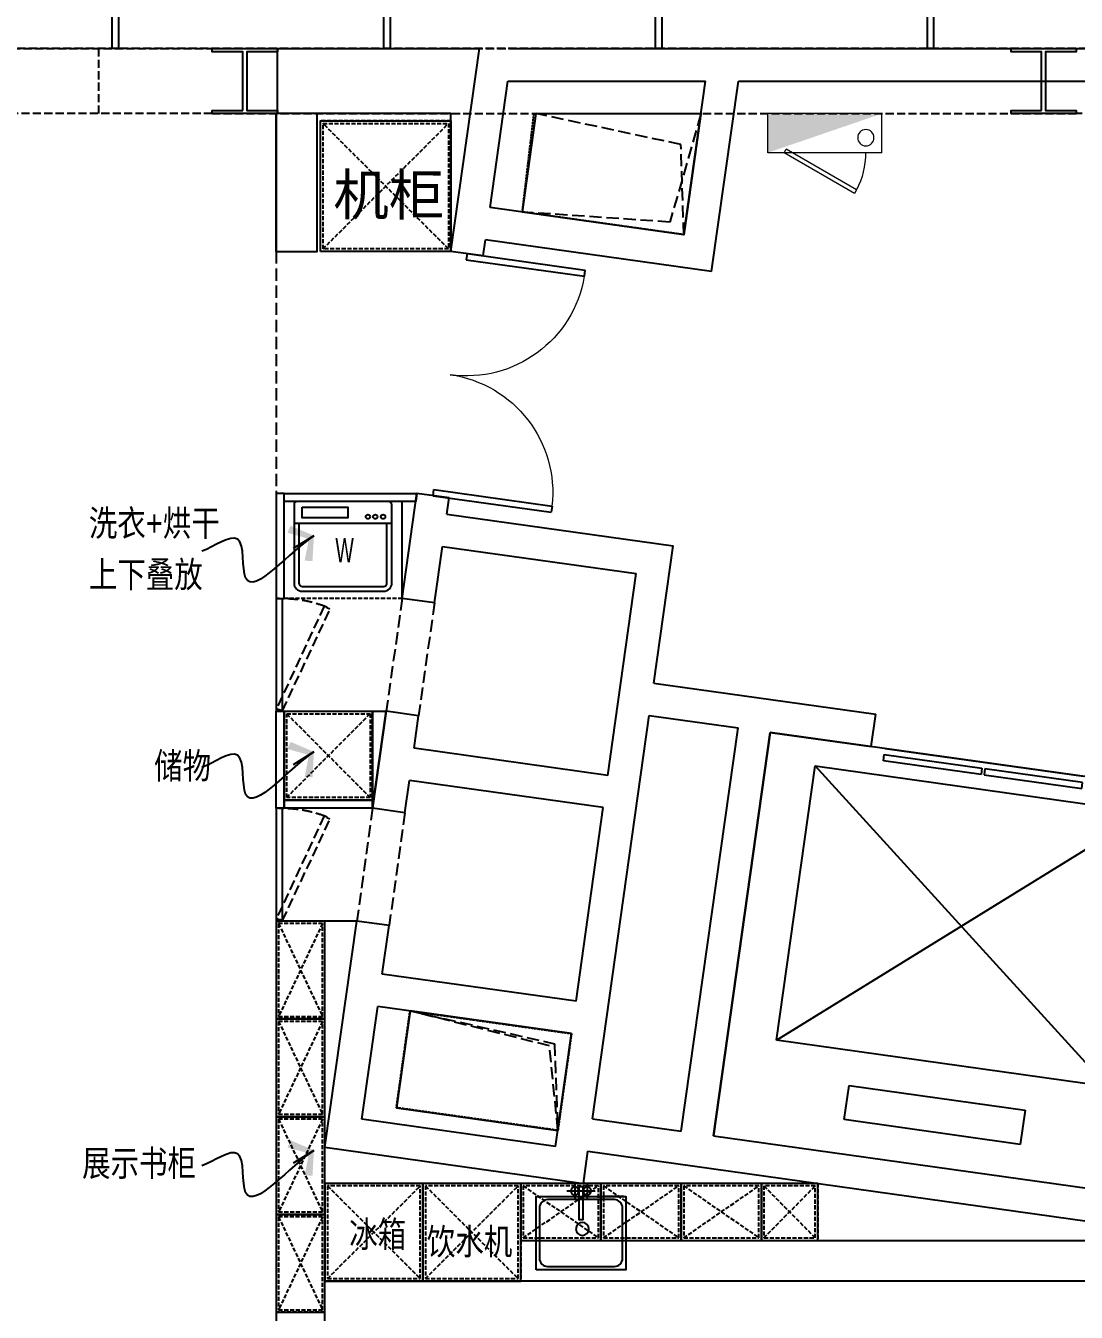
# Model space of a CAD drawing. Header units: millimetres. Extents: x 285006 to 3037698, y -2820855 to 192241.
# Drawn here: x 1138885 to 1145327, y -1089316 to -1081422 of the extents above; entities that cross this region are included whole.
import ezdxf
from ezdxf.enums import TextEntityAlignment as Align
from ezdxf.xclip import XClip

# ---------------------------------------------------------------- set-up
doc = ezdxf.new("R2010")
doc.units = ezdxf.units.MM
doc.header["$XCLIPFRAME"] = 2
doc.header["$PDMODE"] = 35
doc.header["$PDSIZE"] = -0.1
for name, pattern in [('1#C-6F$0$CONTINOUS', [0]), ('1#C-6F$0$DASH', [0.35, 0.25, -0.1]), ('1#C-6F$0$DASHED2', [0.375, 0.25, -0.125]), ('DASH', [0.35, 0.25, -0.1])]:
    doc.linetypes.add(name, pattern=pattern)
for name, color, linetype in [('1#C-6F$0$0-XREF', 7, 'Continuous'), ('1#C-6F$0$S-W-BEAMLINE', 4, '1#C-6F$0$DASHED2'), ('6铝型材', 8, 'Continuous'), ('___', 4, 'Continuous'), ('__附着_A10-J_KJ_2_B_28F_SEN22M3I_设计区$0$A_WALL_BRIK(砌块墙)', 190, 'Continuous'), ('A-DOOR', 60, 'Continuous'), ('BS-LIFT', 14, 'Continuous'), ('BS-SHORT CABINET', 30, 'Continuous'), ('COLUMN', 160, 'Continuous'), ('DOOR', 60, 'Continuous'), ('DS-NOTES', 8, 'Continuous'), ('F-活动家具', 51, 'Continuous'), ('FF-FURN', 51, 'Continuous'), ('FF-TEXT', 50, 'Continuous'), ('FF1-固定家具(落地、到顶)', 30, 'Continuous'), ('WALL', 255, 'Continuous'), ('WALL-地台', 8, 'Continuous'), ('铝型材断面', 8, 'Continuous')]:
    doc.layers.add(name, color=color, linetype=linetype)
for name, color, linetype, lineweight in [('1#C-6F$0$0XG-X', 1, 'Continuous', 18), ('1#C-6F$0$A-HOLE', 5, 'Continuous', 25), ('DIM-1B-6F$0$A-ANNO-DIMS', 73, 'Continuous', 18), ('WALL-1C-6F-1$0$A-WALL-GLAZ', 142, 'Continuous', 18), ('板边洞口-1C-6F$0$A-HOLE', 5, 'Continuous', 25)]:
    doc.layers.add(name, color=color, linetype=linetype, lineweight=lineweight)
doc.styles.add('ar', font='arial.ttf')
doc.styles.add('CCD_DIM', font='archs.shx', dxfattribs={"width": 0.7})
doc.styles.add('DIA', font='')
doc.styles.add('DIM-1B-6F$0$HYGB2014', font='hygbsz.shx', dxfattribs={"width": 0.7, "bigfont": 'hygbhz.shx'})
doc.styles.add('p&x标准', font='stylu.ttf', dxfattribs={"width": 0.6})
doc.styles.add('T9-L46$0$CCDI-TOG-01', font='arial.ttf')
doc.styles.get('DIA').set_extended_font_data('SimSun')
doc.dimstyles.new('DIM-1B-6F$0$DIMN', dxfattribs={"dimtxt": 300, "dimasz": 100, "dimexe": 250, "dimexo": 300, "dimgap": 0, "dimtad": 0, "dimdec": 0, "dimzin": 0, "dimdsep": 46, "dimtxsty": 'DIM-1B-6F$0$HYGB2014', "dimblk": 'DIM-1B-6F$0$_archtick', "dimcen": 0.09, "dimdle": 150, "dimclrt": 7, "dimazin": 0, "dimtfac": 1, "dimtdec": 0, "dimtix": 1, "dimtmove": 2, "dimatfit": 3, "dimfxl": 1, "dimtvp": 1, "dimtolj": 1, "dimtzin": 0, "dimarcsym": 0})
doc.dimstyles.new('DIM_100', dxfattribs={"dimscale": 100, "dimtxt": 1.5, "dimasz": 1, "dimexe": 1.5, "dimexo": 1.5, "dimgap": 0.6, "dimtad": 1, "dimdec": 0, "dimrnd": 5, "dimzin": 12, "dimdsep": 46, "dimtxsty": 'CCD_DIM', "dimblk": 'CCD_Dimension_Tick', "dimcen": 0.125, "dimclrd": 44, "dimclre": 44, "dimclrt": 50, "dimadec": 0, "dimazin": 0, "dimtfac": 1, "dimtdec": 0, "dimtix": 1, "dimtmove": 2, "dimatfit": 3, "dimldrblk": 'CCD_Leader_Dot', "dimfxl": 5, "dimtvp": 1, "dimtolj": 1, "dimtzin": 0, "dimarcsym": 0})
doc.dimstyles.new('HBA_100', dxfattribs={"dimscale": 100, "dimtxt": 2.5, "dimasz": 1, "dimexe": 2, "dimexo": 2.5, "dimgap": 0.6, "dimtad": 1, "dimdec": 0, "dimzin": 0, "dimdsep": 46, "dimtxsty": 'ar', "dimblk": 'CCD_Dimension_Tick', "dimcen": 0.125, "dimclrd": 44, "dimclre": 44, "dimclrt": 50, "dimadec": 0, "dimazin": 0, "dimtfac": 1, "dimtdec": 0, "dimtix": 1, "dimtmove": 2, "dimatfit": 2, "dimldrblk": 'CCD_Leader_Dot', "dimfxl": 1, "dimtvp": 1, "dimtolj": 1, "dimtzin": 0, "dimarcsym": 0})

# ---------------------------------------------------------------- blocks, each defined once
blk = doc.blocks.new('DIM-1B-6F$0$_archtick')
at = {"const_width": 0.4}
blk.add_lwpolyline([(-0.7, -0.7), (0.7, 0.7)], dxfattribs=at)
blk = doc.blocks.new('CCD_Dimension_Tick')
at = {"color": 0, "linetype": 'ByBlock'}
for p, q in [((-1.091, 0), (0, 0)), ((0, 0), (1.091, 0))]:
    blk.add_line(p, q, dxfattribs=at)
at = {"color": 0, "linetype": 'Continuous', "const_width": 0.608}
blk.add_lwpolyline([(-0.61, -0.61), (0.61, 0.61)], dxfattribs=at)
blk = doc.blocks.new('*D1553')
at = {"layer": '___', "color": 44, "lineweight": -2, "transparency": 16777216}
for p, q in [((1162391.7, -1083359.5), (1162241.7, -1083359.5)), ((1162391.7, -1083459.5), (1162391.7, -1085509.5)), ((1162435.4, -1085609.5), (1162241.7, -1085609.5))]:
    blk.add_line(p, q, dxfattribs=at)
at = {"layer": 'Defpoints', "color": 0, "transparency": 16777216}
for p in [(1162518.5, -1083359.5), (1162391.7, -1085609.5), (1162585.4, -1085609.5), (1062582.7, -2814913.1), (1063707.7, -2814913.1), (1063707.7, -2816154.7)]:
    blk.add_point(p, dxfattribs=at)
at = {"layer": 'DIM-1B-6F$0$A-ANNO-DIMS', "color": 0, "lineweight": -2, "transparency": 16777216}
for p, q in [((1062582.7, -2815213.1), (1062582.7, -2816404.7)), ((1063707.7, -2815213.1), (1063707.7, -2816404.7)), ((1062432.7, -2816154.7), (1063857.7, -2816154.7))]:
    blk.add_line(p, q, dxfattribs=at)
at = {"layer": '___', "color": 44, "lineweight": -2, "transparency": 16777216, "xscale": 100, "yscale": 100, "zscale": 100}
for p, rotation in [((1162391.7, -1083359.5), 90), ((1162391.7, -1085609.5), 270)]:
    blk.add_blockref('CCD_Dimension_Tick', p, dxfattribs=dict(at, rotation=rotation))
at = {"layer": 'DIM-1B-6F$0$A-ANNO-DIMS', "color": 0, "lineweight": -2, "transparency": 16777216, "xscale": 100, "yscale": 100, "zscale": 100, "rotation": 180}
blk.add_blockref('DIM-1B-6F$0$_archtick', (1062582.7, -2816154.7), dxfattribs=at)
at = {"layer": 'DIM-1B-6F$0$A-ANNO-DIMS', "color": 0, "lineweight": -2, "transparency": 16777216, "xscale": 100, "yscale": 100, "zscale": 100}
blk.add_blockref('DIM-1B-6F$0$_archtick', (1063707.7, -2816154.7), dxfattribs=at)
at = {"layer": '___', "color": 50, "transparency": 16777216, "insert": (1162256.7, -1084484.5), "char_height": 150, "attachment_point": 5, "rotation": 90, "style": 'CCD_DIM'}
blk.add_mtext('\\A1;2250', dxfattribs=at)
at = {"layer": 'DIM-1B-6F$0$A-ANNO-DIMS', "color": 7, "transparency": 16777216, "insert": (1063145.2, -2815854.7), "char_height": 300, "attachment_point": 5, "style": 'DIM-1B-6F$0$HYGB2014'}
blk.add_mtext('\\A1;1125', dxfattribs=at)
blk = doc.blocks.new('*D1555')
at = {"layer": '___', "color": 44, "lineweight": -2, "transparency": 16777216}
for p, q in [((1154593.2, -1087071.4), (1154180.5, -1087071.4)), ((1154330.5, -1089275.6), (1154330.5, -1087171.4)), ((1154593.2, -1089375.6), (1154180.5, -1089375.6))]:
    blk.add_line(p, q, dxfattribs=at)
at = {"layer": 'Defpoints', "color": 0, "transparency": 16777216}
for p in [(1154330.5, -1087071.4), (1154743.2, -1087071.4, 0), (1154743.2, -1089375.6, 0), (1064832.7, -2814913.1), (1066532.7, -2814913.1), (1066532.7, -2816154.7)]:
    blk.add_point(p, dxfattribs=at)
at = {"layer": 'DIM-1B-6F$0$A-ANNO-DIMS', "color": 0, "lineweight": -2, "transparency": 16777216}
for p, q in [((1064832.7, -2815213.1), (1064832.7, -2816404.7)), ((1066532.7, -2815213.1), (1066532.7, -2816404.7)), ((1064682.7, -2816154.7), (1066682.7, -2816154.7))]:
    blk.add_line(p, q, dxfattribs=at)
at = {"layer": '___', "color": 44, "lineweight": -2, "transparency": 16777216, "xscale": 100, "yscale": 100, "zscale": 100}
for p, rotation in [((1154330.5, -1087071.4), 90), ((1154330.5, -1089375.6), 270)]:
    blk.add_blockref('CCD_Dimension_Tick', p, dxfattribs=dict(at, rotation=rotation))
at = {"layer": 'DIM-1B-6F$0$A-ANNO-DIMS', "color": 0, "lineweight": -2, "transparency": 16777216, "xscale": 100, "yscale": 100, "zscale": 100, "rotation": 180}
blk.add_blockref('DIM-1B-6F$0$_archtick', (1064832.7, -2816154.7), dxfattribs=at)
at = {"layer": 'DIM-1B-6F$0$A-ANNO-DIMS', "color": 0, "lineweight": -2, "transparency": 16777216, "xscale": 100, "yscale": 100, "zscale": 100}
blk.add_blockref('DIM-1B-6F$0$_archtick', (1066532.7, -2816154.7), dxfattribs=at)
at = {"layer": '___', "color": 50, "transparency": 16777216, "insert": (1154195.5, -1088223.5), "char_height": 150, "attachment_point": 5, "rotation": 90, "style": 'CCD_DIM'}
blk.add_mtext('\\A1;2305', dxfattribs=at)
at = {"layer": 'DIM-1B-6F$0$A-ANNO-DIMS', "color": 7, "transparency": 16777216, "insert": (1065682.7, -2815854.7), "char_height": 300, "attachment_point": 5, "style": 'DIM-1B-6F$0$HYGB2014'}
blk.add_mtext('\\A1;1700', dxfattribs=at)
blk = doc.blocks.new('*D1556')
at = {"layer": '___', "color": 44, "lineweight": -2, "transparency": 16777216}
for p, q in [((1154593.2, -1088748.5), (1154435.7, -1088748.5)), ((1154585.7, -1088848.5), (1154585.7, -1089275.6)), ((1154593.2, -1089375.6), (1154435.7, -1089375.6))]:
    blk.add_line(p, q, dxfattribs=at)
at = {"layer": 'Defpoints', "color": 0, "transparency": 16777216}
for p in [(1154743.2, -1088748.5, 0), (1154585.7, -1089375.6), (1154743.2, -1089375.6, 0), (1066532.7, -2814913.1), (1067332.7, -2814913.1), (1067332.7, -2816154.7)]:
    blk.add_point(p, dxfattribs=at)
at = {"layer": 'DIM-1B-6F$0$A-ANNO-DIMS', "color": 0, "lineweight": -2, "transparency": 16777216}
for p, q in [((1066532.7, -2815213.1), (1066532.7, -2816404.7)), ((1067332.7, -2815213.1), (1067332.7, -2816404.7)), ((1066382.7, -2816154.7), (1067482.7, -2816154.7))]:
    blk.add_line(p, q, dxfattribs=at)
at = {"layer": '___', "color": 44, "lineweight": -2, "transparency": 16777216, "xscale": 100, "yscale": 100, "zscale": 100}
for p, rotation in [((1154585.7, -1088748.5), 90), ((1154585.7, -1089375.6), 270)]:
    blk.add_blockref('CCD_Dimension_Tick', p, dxfattribs=dict(at, rotation=rotation))
at = {"layer": 'DIM-1B-6F$0$A-ANNO-DIMS', "color": 0, "lineweight": -2, "transparency": 16777216, "xscale": 100, "yscale": 100, "zscale": 100, "rotation": 180}
blk.add_blockref('DIM-1B-6F$0$_archtick', (1066532.7, -2816154.7), dxfattribs=at)
at = {"layer": 'DIM-1B-6F$0$A-ANNO-DIMS', "color": 0, "lineweight": -2, "transparency": 16777216, "xscale": 100, "yscale": 100, "zscale": 100}
blk.add_blockref('DIM-1B-6F$0$_archtick', (1067332.7, -2816154.7), dxfattribs=at)
at = {"layer": '___', "color": 50, "transparency": 16777216, "insert": (1154450.7, -1089062.1), "char_height": 150, "attachment_point": 5, "rotation": 90, "style": 'CCD_DIM'}
blk.add_mtext('\\A1;625', dxfattribs=at)
at = {"layer": 'DIM-1B-6F$0$A-ANNO-DIMS', "color": 7, "transparency": 16777216, "insert": (1066932.7, -2815854.7), "char_height": 300, "attachment_point": 5, "style": 'DIM-1B-6F$0$HYGB2014'}
blk.add_mtext('\\A1;800', dxfattribs=at)
blk = doc.blocks.new('DFGDFHRTHRT')
at = {"linetype": 'Continuous'}
blk.add_wipeout([(317658.1, 386565.3), (317658.1, 387115.3), (318108.1, 387115.3), (318108.1, 386565.3)], dxfattribs=at).dxf.layer = 'F-活动家具'
at = {"layer": 'F-活动家具', "linetype": 'Continuous'}
for p, q in [((317624.9, 386927.8), (317624.9, 386752.8)), ((317574.9, 386877.8), (317674.9, 386877.8)), ((317574.9, 386802.8), (317674.9, 386802.8)), ((317658.1, 386577.8), (317658.1, 386702.8))]:
    blk.add_line(p, q, dxfattribs=at)
for points in [[(318108.1, 387115.3), (317658.1, 387115.3), (317658.1, 386565.3), (318108.1, 386565.3), (318108.1, 387115.3)], [(317599.9, 386852.8), (317799.9, 386852.8), (317799.9, 386827.8), (317599.9, 386827.8), (317599.9, 386852.8)]]:
    blk.add_lwpolyline(points, dxfattribs=at)
blk.add_lwpolyline([(318088.1, 387045.3), (318088.1, 386635.3, -0.414214), (318038.1, 386585.3), (317728.1, 386585.3, -0.414214), (317678.1, 386635.3), (317678.1, 387045.3, -0.414214), (317728.1, 387095.3), (318038.1, 387095.3, -0.414214)], format="xyb", close=True, dxfattribs=at)
for centre, radius in [((317624.9, 386877.8), 25), ((317624.9, 386802.8), 25), ((317858.1, 386831.8), 40)]:
    blk.add_circle(centre, radius, dxfattribs=at)
blk = doc.blocks.new('1#C-6F$0$A$C613054A8')
for p, q in [((0, 0), (0, 2650)), ((0, 2650), (2500, 2650)), ((2500, 2650), (2500, 0)), ((634.7, 2349.4), (634.7, 300.6)), ((634.7, 2349.4), (2334.7, 300.6)), ((634.7, 300.6), (2334.7, 2349.4)), ((2334.7, 2349.4), (634.7, 2349.4)), ((2334.7, 300.6), (2334.7, 2349.4)), ((2424.4, 1334.4), (2424.4, 1938.9)), ((2424.4, 1938.9), (2462.2, 1938.9)), ((2462.2, 1938.9), (2462.2, 1334.4)), ((2500, 711.1), (2500, 1938.9)), ((209.7, 1869.9), (209.7, 780.1)), ((422.2, 1869.9), (209.7, 1869.9)), ((422.2, 780.1), (422.2, 1869.9)), ((2462.2, 1334.4), (2424.4, 1334.4)), ((2424.4, 1315.6), (2424.4, 711.1)), ((2462.2, 1315.6), (2424.4, 1315.6)), ((2462.2, 711.1), (2462.2, 1315.6)), ((209.7, 780.1), (422.2, 780.1)), ((2424.4, 711.1), (2462.2, 711.1)), ((634.7, 300.6), (2334.7, 300.6)), ((2500, 0), (0, 0))]:
    blk.add_line(p, q)
blk = doc.blocks.new('WALL-1C-6F-1$0$mullion_____')
at = {"layer": '6铝型材'}
for p, q in [((-36798.2, -1713.1), (-36798.2, -1433.1)), ((-36798.2, -1433.1), (-36758.2, -1433.1)), ((-36758.2, -1713.1), (-36758.2, -1433.1)), ((-36798.2, -1713.1), (-36758.2, -1713.1)), ((-36778.2, -1713.1), (-36778.2, -1733.1))]:
    blk.add_line(p, q, dxfattribs=at)
blk = doc.blocks.new('WALL-1C-6F-1')
at = {"layer": 'WALL-地台', "linetype": 'DASH', "ltscale": 200}
blk.add_line((98375185.2, 18822722.6), (98375185.5, 18796565.6), dxfattribs=at)
at = {"layer": 'WALL-1C-6F-1$0$A-WALL-GLAZ', "lineweight": -3, "rotation": 269.9999995734953}
for p in [(98376618.3, 18764766), (98376618.3, 18763099.8), (98376618.3, 18761433.6)]:
    blk.add_blockref('WALL-1C-6F-1$0$mullion_____', p, dxfattribs=at)
at = {"layer": '铝型材断面', "ltscale": 0.5, "rotation": 269.9999995734953}
blk.add_blockref('WALL-1C-6F-1$0$mullion_____', (98376618.3, 18766432.3), dxfattribs=at)
blk = doc.blocks.new('1#C-6F$0$$DorLib2D$00000002')
for p, q in [((-0.5, 0), (-0.5, 0.4875)), ((-0.475, 0.4875), (-0.5, 0.4875)), ((-0.475, 0), (-0.475, 0.4875)), ((0.475, 0), (0.475, 0.4875)), ((0.475, 0.4875), (0.5, 0.4875)), ((0.5, 0), (0.5, 0.4875)), ((-0.5, 0), (-0.475, 0)), ((0.5, 0), (0.475, 0))]:
    blk.add_line(p, q)
at = {"lineweight": 13}
for centre, start, end in [((-0.4875, 0), 0, 88.5307), ((0.4875, 0), 91.4693, 180)]:
    blk.add_arc(centre, 0.4875, start, end, dxfattribs=at)
blk = doc.blocks.new('1#C-6F$0$单出口带卷盘消火栓')
at = {"layer": '1#C-6F$0$0XG-X'}
for p, q in [((368866.2, -61966.5), (368866.2, -61726.5)), ((368866.2, -61726.5), (369566.2, -61726.5)), ((369566.2, -61966.5), (369566.2, -61726.5)), ((368866.2, -61966.5), (368966.2, -61966.5)), ((368966.2, -61966.5), (369466.2, -61966.5)), ((369021.3, -62194.5), (369453.7, -61944.8)), ((369033.2, -62216.5), (369466.2, -61966.5)), ((369466.2, -61966.5), (369453.7, -61944.8)), ((369466.2, -61966.5), (369566.2, -61966.5)), ((369021.3, -62194.5), (369033.8, -62216.2))]:
    blk.add_line(p, q, dxfattribs=at)
blk.add_circle((368964.5, -61874.2), 50, dxfattribs=at)
blk.add_arc((369466.2, -61966.5), 500, 180, 207.13402, dxfattribs=at)
blk.add_solid([(368866.2, -61726.5), (369566.2, -61966.5), (369566.2, -61726.5)], dxfattribs=at)
blk = doc.blocks.new('1#C-6F$0$A$C13D20D7F')
at = {"layer": '1#C-6F$0$S-W-BEAMLINE', "color": 6, "linetype": '1#C-6F$0$CONTINOUS'}
blk.add_lwpolyline([(380, 200), (20, 200), (20, 12.5), (0, 12.5), (0, 412.5), (20, 412.5), (20, 225), (380, 225), (380, 412.5), (400, 412.5), (400, 12.5), (380, 12.5)], close=True, dxfattribs=at)
blk = doc.blocks.new('dfgdergherhre')
at = {"layer": 'WALL-地台', "linetype": 'DASH', "ltscale": 200}
for p, q in [((3268729.1, 4610495, 0), (3268729.1, 4609128.9, 0)), ((3268329.1, 4603830.1, 0), (3268329.2, 4609128.9, 0)), ((3268729.1, 4603830.1, 0), (3268729.2, 4609128.9, 0)), ((3268729, 4603134.6, 0), (3268329, 4603134.6, 0))]:
    blk.add_line(p, q, dxfattribs=at)
at = {"layer": 'WALL-地台', "linetype": 'DASH', "ltscale": 200, "elevation": 0}
for points in [[(3268329.1, 4602464.1), (3268329.1, 4603830.1)], [(3268729.1, 4603830.1), (3268729.1, 4602464.1)]]:
    blk.add_lwpolyline(points, dxfattribs=at)
at = {"layer": '1#C-6F$0$0-XREF', "ltscale": 1.5, "rotation": 359.999308722076}
for p in [(3268329.2, 4608716.4, 0), (3268329.1, 4603817.6, 0)]:
    blk.add_blockref('1#C-6F$0$A$C13D20D7F', p, dxfattribs=at)
blk = doc.blocks.new('*U522')
at = {"layer": 'FF1-固定家具(落地、到顶)', "color": 55, "linetype": 'DASH', "ltscale": 100}
for p, q in [((15.4, 284.6), (584.6, 15.4)), ((15.4, 15.4), (584.6, 284.6)), ((600, 0), (600, 300))]:
    blk.add_line(p, q, dxfattribs=at)
at = {"layer": 'FF1-固定家具(落地、到顶)'}
blk.add_lwpolyline([(0, 300), (600, 300), (600, 0), (0, 0)], close=True, dxfattribs=at)
at = {"layer": 'FF1-固定家具(落地、到顶)', "color": 55, "linetype": 'DASH', "ltscale": 100}
blk.add_lwpolyline([(15.4, 284.6), (584.6, 284.6), (584.6, 15.4), (15.4, 15.4)], close=True, dxfattribs=at)
blk = doc.blocks.new('*U523')
at = {"layer": 'FF1-固定家具(落地、到顶)', "color": 55, "linetype": 'DASH', "ltscale": 100}
for p, q in [((15.4, 284.6), (584.6, 15.4)), ((15.4, 15.4), (584.6, 284.6)), ((600, 0), (600, 300))]:
    blk.add_line(p, q, dxfattribs=at)
at = {"layer": 'FF1-固定家具(落地、到顶)'}
blk.add_lwpolyline([(0, 300), (600, 300), (600, 0), (0, 0)], close=True, dxfattribs=at)
at = {"layer": 'FF1-固定家具(落地、到顶)', "color": 55, "linetype": 'DASH', "ltscale": 100}
blk.add_lwpolyline([(15.4, 284.6), (584.6, 284.6), (584.6, 15.4), (15.4, 15.4)], close=True, dxfattribs=at)
blk = doc.blocks.new('*U524')
at = {"layer": 'FF1-固定家具(落地、到顶)', "color": 55, "linetype": 'DASH', "ltscale": 100}
for p, q in [((15.4, 284.6), (584.6, 15.4)), ((15.4, 15.4), (584.6, 284.6)), ((600, 0), (600, 300))]:
    blk.add_line(p, q, dxfattribs=at)
at = {"layer": 'FF1-固定家具(落地、到顶)'}
blk.add_lwpolyline([(0, 300), (600, 300), (600, 0), (0, 0)], close=True, dxfattribs=at)
at = {"layer": 'FF1-固定家具(落地、到顶)', "color": 55, "linetype": 'DASH', "ltscale": 100}
blk.add_lwpolyline([(15.4, 284.6), (584.6, 284.6), (584.6, 15.4), (15.4, 15.4)], close=True, dxfattribs=at)
blk = doc.blocks.new('*U517')
at = {"layer": 'FF1-固定家具(落地、到顶)', "color": 55, "linetype": 'DASH', "ltscale": 100}
for p, q in [((15.4, 284.6), (584.6, 15.4)), ((15.4, 15.4), (584.6, 284.6)), ((600, 0), (600, 300))]:
    blk.add_line(p, q, dxfattribs=at)
at = {"layer": 'FF1-固定家具(落地、到顶)'}
blk.add_lwpolyline([(0, 300), (600, 300), (600, 0), (0, 0)], close=True, dxfattribs=at)
at = {"layer": 'FF1-固定家具(落地、到顶)', "color": 55, "linetype": 'DASH', "ltscale": 100}
blk.add_lwpolyline([(15.4, 284.6), (584.6, 284.6), (584.6, 15.4), (15.4, 15.4)], close=True, dxfattribs=at)
blk = doc.blocks.new('*U918')
at = {"layer": 'FF1-固定家具(落地、到顶)', "color": 55, "linetype": 'DASH', "ltscale": 100}
for p, q in [((15.4, 334.6), (476.8, 15.4)), ((15.4, 15.4), (476.8, 334.6)), ((492.2, 0), (492.2, 350))]:
    blk.add_line(p, q, dxfattribs=at)
at = {"layer": 'FF1-固定家具(落地、到顶)'}
blk.add_lwpolyline([(0, 350), (492.2, 350), (492.2, 0), (0, 0)], close=True, dxfattribs=at)
at = {"layer": 'FF1-固定家具(落地、到顶)', "color": 55, "linetype": 'DASH', "ltscale": 100}
blk.add_lwpolyline([(15.4, 334.6), (476.8, 334.6), (476.8, 15.4), (15.4, 15.4)], close=True, dxfattribs=at)
blk = doc.blocks.new('*U537')
at = {"layer": 'FF1-固定家具(落地、到顶)', "color": 55, "linetype": 'DASH', "ltscale": 100}
for p, q in [((800, 0), (800, 800)), ((15.39648, 784.60352), (784.60352, 15.39648)), ((15.39648, 15.39648), (784.60352, 784.60352))]:
    blk.add_line(p, q, dxfattribs=at)
at = {"layer": 'FF1-固定家具(落地、到顶)'}
blk.add_lwpolyline([(0, 800), (800, 800), (800, 0), (0, 0)], close=True, dxfattribs=at)
at = {"layer": 'FF1-固定家具(落地、到顶)', "color": 55, "linetype": 'DASH', "ltscale": 100}
blk.add_lwpolyline([(15.39648, 784.60352), (784.60352, 784.60352), (784.60352, 15.39648), (15.39648, 15.39648)], close=True, dxfattribs=at)
blk = doc.blocks.new('*U908')
at = {"layer": 'FF1-固定家具(落地、到顶)', "color": 55, "linetype": 'DASH', "ltscale": 100}
for p, q in [((15.4, 528.8), (526.7, 15.4)), ((15.4, 15.4), (526.7, 528.8)), ((542.1, 0), (542.1, 544.2))]:
    blk.add_line(p, q, dxfattribs=at)
at = {"layer": 'FF1-固定家具(落地、到顶)'}
blk.add_lwpolyline([(0, 544.2), (542.1, 544.2), (542.1, 0), (0, 0)], close=True, dxfattribs=at)
at = {"layer": 'FF1-固定家具(落地、到顶)', "color": 55, "linetype": 'DASH', "ltscale": 100}
blk.add_lwpolyline([(15.4, 528.8), (526.7, 528.8), (526.7, 15.4), (15.4, 15.4)], close=True, dxfattribs=at)
blk = doc.blocks.new('Dx-02p')
at = {"color": 8, "linetype": 'ByBlock'}
blk.add_line((-300, 417.7), (300, 417.7), dxfattribs=at)
at = {"color": 0, "linetype": 'ByBlock'}
blk.add_lwpolyline([(-250, 0), (250, 0, 0.414214), (300, 50), (300, 530, 0.414214), (280, 550), (-280, 550, 0.414214), (-300, 530), (-300, 50, 0.414214)], format="xyb", close=True, dxfattribs=at)
at = {"color": 8, "linetype": 'ByBlock'}
blk.add_lwpolyline([(-250.8, 515.4), (29.6, 515.4), (29.6, 450.3), (-250.8, 450.3)], close=True, dxfattribs=at)
blk.add_lwpolyline([(-270, 417.7), (-270, 50, 0.414214), (-250, 30), (250, 30, 0.414214), (270, 50), (270, 417.7)], format="xyb", dxfattribs=at)
for centre in [(153.1, 457), (198.2, 457), (246.6, 457)]:
    blk.add_circle(centre, 13.3, dxfattribs=at)
at = {"color": 8, "linetype": 'ByBlock', "style": 'p&x标准', "width": 0.6}
blk.add_text('W', height=150, dxfattribs=at).set_placement((-46.7, 177.5))
blk = doc.blocks.new('A$C5DDC0C29')
at = {"color": 53}
blk.add_blockref('Dx-02p', (300, 0), dxfattribs=at)
blk = doc.blocks.new('CCD_Leader_Arrow')
at = {"color": 0, "linetype": 'ByBlock'}
blk.add_line((0, 0), (-1, 0), dxfattribs=at)
for points in [[(-0.859, 0.668), (-0.597, 0.852), (-0.24, 0), (0, 0)], [(-0.859, -0.668), (-0.597, -0.852), (-0.24, 0), (0, 0)]]:
    blk.add_solid(points, dxfattribs=at)
blk = doc.blocks.new('*U911')
at = {"layer": 'FF1-固定家具(落地、到顶)', "color": 55, "linetype": 'DASH', "ltscale": 100}
for p, q in [((15.4, 584.6), (584.6, 15.4)), ((15.4, 15.4), (584.6, 584.6)), ((600, 0), (600, 600))]:
    blk.add_line(p, q, dxfattribs=at)
at = {"layer": 'FF1-固定家具(落地、到顶)'}
blk.add_lwpolyline([(0, 600), (600, 600), (600, 0), (0, 0)], close=True, dxfattribs=at)
at = {"layer": 'FF1-固定家具(落地、到顶)', "color": 55, "linetype": 'DASH', "ltscale": 100}
blk.add_lwpolyline([(15.4, 584.6), (584.6, 584.6), (584.6, 15.4), (15.4, 15.4)], close=True, dxfattribs=at)
blk = doc.blocks.new('*U912')
at = {"layer": 'FF1-固定家具(落地、到顶)', "color": 55, "linetype": 'DASH', "ltscale": 100}
for p, q in [((15.4, 334.6), (476.8, 15.4)), ((15.4, 15.4), (476.8, 334.6)), ((492.2, 0), (492.2, 350))]:
    blk.add_line(p, q, dxfattribs=at)
at = {"layer": 'FF1-固定家具(落地、到顶)'}
blk.add_lwpolyline([(0, 350), (492.2, 350), (492.2, 0), (0, 0)], close=True, dxfattribs=at)
at = {"layer": 'FF1-固定家具(落地、到顶)', "color": 55, "linetype": 'DASH', "ltscale": 100}
blk.add_lwpolyline([(15.4, 334.6), (476.8, 334.6), (476.8, 15.4), (15.4, 15.4)], close=True, dxfattribs=at)
blk = doc.blocks.new('*U917')
at = {"layer": 'FF1-固定家具(落地、到顶)', "color": 55, "linetype": 'DASH', "ltscale": 100}
for p, q in [((15.4, 334.6), (329.3, 15.4)), ((15.4, 15.4), (329.3, 334.6)), ((344.7, 0), (344.7, 350))]:
    blk.add_line(p, q, dxfattribs=at)
at = {"layer": 'FF1-固定家具(落地、到顶)'}
blk.add_lwpolyline([(0, 350), (344.7, 350), (344.7, 0), (0, 0)], close=True, dxfattribs=at)
at = {"layer": 'FF1-固定家具(落地、到顶)', "color": 55, "linetype": 'DASH', "ltscale": 100}
blk.add_lwpolyline([(15.4, 334.6), (329.3, 334.6), (329.3, 15.4), (15.4, 15.4)], close=True, dxfattribs=at)
blk = doc.blocks.new('CCD_Leader_Dot')
at = {"color": 0, "linetype": 'ByBlock'}
blk.add_line((-5, 0), (-10, 0), dxfattribs=at)
at = {"color": 0, "linetype": 'ByBlock', "const_width": 5}
blk.add_lwpolyline([(-2.5, 0, 1), (2.5, 0, 1)], format="xyb", close=True, dxfattribs=at)
blk = doc.blocks.new('DFHFTHRTHRT')
at = {"layer": 'FF-TEXT', "color": 2, "style": 'T9-L46$0$CCDI-TOG-01', "width": 0.8}
for s, p in [('饮水机', (911541.1, -329427.8, 0)), ('冰箱', (911496.5, -329903.8)), ('洗衣+烘干 ', (907132.6, -331500.5)), ('储物', (908621.9, -331100.3)), ('上下叠放', (907447.7, -331500.5)), ('展示书柜', (911060.1, -331541.8))]:
    blk.add_text(s, height=160, rotation=90, dxfattribs=at).set_placement(p)
at = {"layer": 'FF-TEXT', "color": 50, "style": 'DIA'}
blk.add_text('机柜', height=250, rotation=89.91517, dxfattribs=at).set_placement((905038.1, -329660.8), align=Align.MIDDLE_CENTER)

msp = doc.modelspace()

# ---------------------------------------------------------------- linework, layer by layer
at = {"layer": '1#C-6F$0$A-HOLE', "linetype": '1#C-6F$0$DASH', "elevation": 0}
for points in [[(1143024.7, -1081960.9), (1142920.3, -1082703.9), (1141930, -1082564.7), (1142000.8, -1081960.9)], [(1142231.3, -1087605.7), (1142147.8, -1088199.8), (1141157.5, -1088060.7), (1141241, -1087466.5)]]:
    msp.add_lwpolyline(points, close=True, dxfattribs=at)
at = {"layer": 'A-DOOR', "elevation": 0}
for points in [[(1140419.7, -1084935.1), (1140419.7, -1085628.3), (1140439.7, -1085628.3), (1140439.7, -1085625.3), (1140459.8, -1085625.3), (1140459.6, -1084938.1), (1140439.6, -1084938.1), (1140439.6, -1084935.1)], [(1140419.6, -1086222.5), (1140419.7, -1086915.7), (1140439.7, -1086915.7), (1140439.7, -1086912.7), (1140459.7, -1086912.7), (1140459.6, -1086225.5), (1140439.6, -1086225.5), (1140439.6, -1086222.5)]]:
    msp.add_lwpolyline(points, close=True, dxfattribs=at)
at = {"layer": 'A-DOOR', "color": 8, "linetype": 'DASH', "ltscale": 250, "elevation": 0}
for points in [[(1140715.1, -1084982.9), (1140422.2, -1085611.1), (1140440.3, -1085619.6), (1140441.6, -1085616.9), (1140459.8, -1085625.3), (1140750, -1085002.5), (1140731.9, -1084994), (1140733.2, -1084991.3)], [(1140715.1, -1086270.2), (1140422.2, -1086898.5), (1140440.3, -1086906.9), (1140441.6, -1086904.2), (1140459.7, -1086912.7), (1140750, -1086289.8), (1140731.9, -1086281.4), (1140733.2, -1086278.7)]]:
    msp.add_lwpolyline(points, close=True, dxfattribs=at)
at = {"layer": 'A-DOOR', "color": 8, "linetype": 'DASH', "ltscale": 250}
for centre in [(1140465.1, -1085645.9, 0), (1140465.1, -1086933.3, 0)]:
    msp.add_arc(centre, 707.9, 68.53304, 91.25011, dxfattribs=at)
at = {"layer": 'BS-SHORT CABINET', "elevation": 0}
for points in [[(1140419.7, -1082806.1), (1140419.7, -1081960.8)], [(1141192.9, -1084935.2), (1141192.9, -1084341.5)], [(1140914.5, -1086915.7), (1140419.7, -1086915.7)], [(1143741, -1088874.8), (1146231.2, -1088874.8)], [(1146340.6, -1089124.8), (1140719.7, -1089124.8)]]:
    msp.add_lwpolyline(points, dxfattribs=at)
for points in [[(1140419.7, -1081960.9), (1140419.7, -1082806.1), (1140672.1, -1082806.1), (1140672.1, -1081960.9)], [(1140419.7, -1084291.5), (1140419.7, -1084935.1), (1140469.6, -1084935.1), (1140469.6, -1084291.5)], [(1140469.6, -1084341.5), (1140469.6, -1084291.5), (1141283.4, -1084291.5), (1141276.3, -1084341.5)], [(1140419.7, -1086222.5), (1140419.7, -1085628.3), (1140469.6, -1085628.3), (1140469.6, -1086222.5)], [(1141012, -1086222.5), (1141012, -1085628.3), (1141095.5, -1085628.3), (1141012, -1086222.5)], [(1140469.6, -1086222.5), (1140469.6, -1086172.5), (1141011.8, -1086172.5), (1141011.8, -1086222.5)], [(1140419.7, -1086915.7), (1140419.6, -1089932), (1140719.7, -1089932), (1140719.7, -1086915.7)]]:
    msp.add_lwpolyline(points, close=True, dxfattribs=at)
at = {"layer": 'BS-SHORT CABINET', "linetype": '1#C-6F$0$DASH', "ltscale": 100, "elevation": 0}
msp.add_lwpolyline([(1141192.9, -1084935.2), (1140469.6, -1084935.2)], dxfattribs=at)
at = {"layer": 'COLUMN', "linetype": 'Continuous'}
for p, q in [((1141492.1, -1082806.1, 0), (1141667.2, -1081560.8, 0)), ((1141869.1, -1081560.8, 0), (1148534, -1081560.9, 0)), ((1141731.9, -1082536.8, 0), (1141841, -1081760.8, 0)), ((1141841, -1081760.8, 0), (1143052.8, -1081760.8, 0)), ((1142920.3, -1082703.9, 0), (1143052.8, -1081760.8, 0)), ((1143090.5, -1082929.8, 0), (1143254.8, -1081760.8, 0)), ((1143254.8, -1081760.8, 0), (1146688.2, -1081760.9, 0)), ((1142920.3, -1082703.9, 0), (1141731.9, -1082536.8, 0)), ((1141690.2, -1082833.9, 0), (1141704.1, -1082734.9, 0)), ((1143090.5, -1082929.8, 0), (1141704.1, -1082734.9, 0)), ((1141690.2, -1082833.9, 0), (1141492.1, -1082806.1, 0)), ((1141192.9, -1084935.2, 0), (1141283.4, -1084291.5, 0)), ((1141481.4, -1084319.3, 0), (1141283.4, -1084291.5, 0)), ((1141467.5, -1084418.3, 0), (1141481.4, -1084319.3, 0)), ((1141467.5, -1084418.3, 0), (1142853.9, -1084613.2, 0)), ((1141390.9, -1084963, 0), (1141439.7, -1084616.4, 0)), ((1141439.7, -1084616.4, 0), (1142628, -1084783.4, 0)), ((1142735.6, -1085454.9, 0), (1142853.9, -1084613.2, 0)), ((1142454, -1086021.3, 0), (1142628, -1084783.4, 0)), ((1141390.9, -1084963, 0), (1141192.9, -1084935.2, 0)), ((1141390.9, -1084963, 0), (1141192.9, -1084935.2, 0)), ((1142735.6, -1085454.9, 0), (1144097.2, -1085646.3, 0)), ((1141012, -1086222.5, 0), (1141095.5, -1085628.3, 0)), ((1141293.5, -1085656.2, 0), (1141095.5, -1085628.3, 0)), ((1141293.5, -1085656.2, 0), (1141095.5, -1085628.3, 0)), ((1141265.7, -1085854.2, 0), (1141293.5, -1085656.2, 0)), ((1142359.8, -1088128.7, 0), (1142707.7, -1085653, 0)), ((1142707.7, -1085653, 0), (1143252.4, -1085729.5, 0)), ((1144069.3, -1085844.4, 0), (1144097.2, -1085646.3, 0)), ((1142904.4, -1088205.2, 0), (1143252.4, -1085729.5, 0)), ((1143102.5, -1088233, 0), (1143450.4, -1085757.4, 0)), ((1143450.4, -1085757.4, 0), (1144069.3, -1085844.4, 0)), ((1142454, -1086021.3, 0), (1141265.7, -1085854.2, 0)), ((1141210, -1086250.3, 0), (1141237.8, -1086052.3, 0)), ((1142426.2, -1086219.3, 0), (1141237.8, -1086052.3, 0)), ((1142259.1, -1087407.6, 0), (1142426.2, -1086219.3, 0)), ((1141210, -1086250.3, 0), (1141012, -1086222.5, 0)), ((1141210, -1086250.3, 0), (1141012, -1086222.5, 0)), ((1140719.7, -1088302.1, 0), (1140914.5, -1086915.7, 0)), ((1141112.6, -1086943.5, 0), (1140914.5, -1086915.7, 0)), ((1141112.6, -1086943.5, 0), (1140914.5, -1086915.7, 0)), ((1141070.8, -1087240.6, 0), (1141112.6, -1086943.5, 0)), ((1142259.1, -1087407.6, 0), (1141070.8, -1087240.6, 0)), ((1140945.6, -1088131.8, 0), (1141043, -1087438.7, 0)), ((1142231.3, -1087605.7, 0), (1141043, -1087438.7, 0)), ((1142133.9, -1088298.9, 0), (1142231.3, -1087605.7, 0)), ((1142133.9, -1088298.9, 0), (1140945.6, -1088131.8, 0)), ((1142359.8, -1088128.7, 0), (1142904.4, -1088205.2, 0)), ((1143102.5, -1088233, 0), (1145726.7, -1088601.9, 0))]:
    msp.add_line(p, q, dxfattribs=at)
at = {"layer": 'DS-NOTES', "linetype": 'DASH', "ltscale": 300}
for p, q in [((1141192.9, -1084935.2, 0), (1141095.5, -1085628.3, 0)), ((1141192.9, -1084935.2, 0), (1141095.5, -1085628.3, 0)), ((1141390.9, -1084963, 0), (1141293.5, -1085656.2, 0)), ((1141390.9, -1084963, 0), (1141293.5, -1085656.2, 0)), ((1141012, -1086222.5, 0), (1140914.5, -1086915.7, 0)), ((1141012, -1086222.5, 0), (1140914.5, -1086915.7, 0)), ((1141210, -1086250.3, 0), (1141112.6, -1086943.5, 0)), ((1141210, -1086250.3, 0), (1141112.6, -1086943.5, 0))]:
    msp.add_line(p, q, dxfattribs=at)
at = {"layer": 'DS-NOTES', "linetype": 'DASH', "ltscale": 300, "elevation": 0}
for points in [[(1143024.4, -1081962.8), (1142834.9, -1082627), (1141930, -1082564.7)], [(1142920.3, -1082703.9), (1142901.9, -1082150.4), (1142014.9, -1081960.9)], [(1140419.8, -1082806.1), (1140419.7, -1084291.5)], [(1142147.8, -1088199.8), (1142096.7, -1087681.4), (1141241, -1087466.5)], [(1141241, -1087466.5), (1142127.1, -1087668), (1142147.8, -1088199.8)]]:
    msp.add_lwpolyline(points, dxfattribs=at)
at = {"layer": 'WALL', "elevation": 0}
msp.add_lwpolyline([(1141492.1, -1082806.1), (1141492.2, -1081960.9), (1140427.8, -1081960.8), (1140427.8, -1081560.8), (1141667.1, -1081561.2)], dxfattribs=at)
at = {"layer": '板边洞口-1C-6F$0$A-HOLE', "elevation": 0}
msp.add_lwpolyline([(1143024.7, -1081960.9), (1142920.3, -1082703.9), (1141930, -1082564.7), (1142014.9, -1081960.9)], close=True, dxfattribs=at)
at = {"layer": '板边洞口-1C-6F$0$A-HOLE', "linetype": 'Continuous', "ltscale": 1.5, "elevation": 0}
msp.add_lwpolyline([(1142231.3, -1087605.7), (1141241, -1087466.5), (1141157.5, -1088060.7), (1142147.8, -1088199.8)], close=True, dxfattribs=at)

# ---------------------------------------------------------------- block references
at = {"rotation": 89.99999999999999}
msp.add_blockref('*U537', (1141492.1, -1082806.1, 0), dxfattribs=at)
at = {"color": 8}
msp.add_blockref('A$C5DDC0C29', (1140529.8, -1084891.5, 0), dxfattribs=at)
msp.add_blockref('*U908', (1140469.6, -1086172.5, 0))
at = {"xscale": -1}
for name, p, rotation in [('*U522', (1140719.7, -1086915.7, 0), 90), ('*U523', (1140719.7, -1087515.7, 0), 90), ('*U524', (1140719.7, -1088115.7, 0), 90), ('*U911', (1140719.7, -1088524.8, 0), 180), ('*U911', (1141319.7, -1088524.8, 0), 180), ('*U912', (1142904.1, -1088524.8, 0), 180), ('*U917', (1143396.3, -1088524.8, 0), 180), ('*U517', (1140719.7, -1088715.7, 0), 90)]:
    msp.add_blockref(name, p, dxfattribs=dict(at, rotation=rotation))
at = {"layer": '1#C-6F$0$0XG-X', "xscale": -1, "rotation": 359.999308721688}
msp.add_blockref('1#C-6F$0$单出口带卷盘消火栓', (1513001.5, -1020238.9, 0), dxfattribs=at)
at = {"layer": 'BS-LIFT', "xscale": -1, "rotation": 261.9993155329082}
msp.add_blockref('1#C-6F$0$A$C613054A8', (1143102.5, -1088233, 0), dxfattribs=at)
at = {"layer": 'DOOR', "extrusion": (-4.16084e-15, 5.84819e-16, -1), "xscale": 1500.000000000001, "yscale": 1500.000000000001, "zscale": -499.9999999999999, "rotation": 98.00069078334674}
msp.add_blockref('1#C-6F$0$$DorLib2D$00000002', (-1141486.8, -1083562.7, 0), dxfattribs=at)

# ---------------------------------------------------------------- dimensions: what is measured, and where the dimension line sits
at = {"layer": 'DIM-1B-6F$0$A-ANNO-DIMS'}
for p1, p2, picture, middle in [((1062582.7, -2814913.1), (1063707.7, -2814913.1), '*D1553', (1063145.2, -2815854.7)), ((1064832.7, -2814913.1), (1066532.7, -2814913.1), '*D1555', (1065682.7, -2815854.7)), ((1066532.7, -2814913.1), (1067332.7, -2814913.1), '*D1556', (1066932.7, -2815854.7))]:
    dim = msp.add_aligned_dim(p1=p1, p2=p2, distance=-1241.6, dimstyle='DIM-1B-6F$0$DIMN', dxfattribs=at)
    dim.commit()
    dim.dimension.update_dxf_attribs({"geometry": picture, "text_midpoint": middle})

# ---------------------------------------------------------------- leaders
at = {"layer": 'FF-TEXT', "color": 52, "path_type": 1}
for points in [[(1140652, -1084551), (1140232.6, -1084809.9), (1140183.7, -1084571.6), (1139964.2, -1084646.1)], [(1140652, -1085877.3), (1140232.6, -1086136.3), (1140183.7, -1085897.9), (1139964.2, -1085972.5)], [(1140652, -1088322.2), (1140232.6, -1088581.1), (1140183.7, -1088342.8), (1139964.2, -1088417.3)]]:
    msp.add_leader(points, dimstyle='HBA_100', override={"dimscale": 1, "dimasz": 150, "dimtad": 0, "dimclrd": 0, "dimldrblk": 'CCD_Leader_Arrow'}, dxfattribs=at)

# ---------------------------------------------------------------- next in the draw order: block references
at = {"layer": 'FF-FURN', "xscale": -1, "rotation": 90}
msp.add_blockref('DFGDFHRTHRT', (1529129.8, -770946.6, 0), dxfattribs=at)

# ---------------------------------------------------------------- next in the draw order: linework, layer by layer
at = {"layer": 'COLUMN', "linetype": 'Continuous'}
for p, q in [((1140719.7, -1088302.1, 0), (1142304.1, -1088524.8, 0)), ((1142304.1, -1088524.8, 0), (1142331.9, -1088326.7, 0)), ((1142331.9, -1088326.7, 0), (1146540.6, -1088918.2, 0))]:
    msp.add_line(p, q, dxfattribs=at)

# ---------------------------------------------------------------- next in the draw order: block references
at = {"xscale": -1, "rotation": 180}
for p in [(1141919.7, -1088524.8, 0), (1142411.9, -1088524.8, 0)]:
    msp.add_blockref('*U918', p, dxfattribs=at)
at = {"layer": '1#C-6F$0$0-XREF', "ltscale": 1.5}
ref = msp.add_blockref('WALL-1C-6F-1', (-17657592, 97293851, 0), dxfattribs=dict(at, rotation=269.999308722076))
XClip(ref).set_block_clipping_path([(98372385.8231538981, 18767467.007476639), (98391135.4026873261, 18767467.2336917371), (98391134.7242774069, 18823696.4636914618), (98372385.144743979, 18823696.2374763638)])
at = {"layer": '___', "rotation": 270}
msp.add_blockref('DFHFTHRTHRT', (1470772.2, -177420.6), dxfattribs=at)
at = {"layer": '__附着_A10-J_KJ_2_B_28F_SEN22M3I_设计区$0$A_WALL_BRIK(砌块墙)', "rotation": 270}
msp.add_blockref('dfgdergherhre', (-3463802.4, 2186768.2), dxfattribs=at)

# ---------------------------------------------------------------- next in the draw order: dimensions: what is measured, and where the dimension line sits
at = {"layer": '___'}
dim = msp.add_linear_dim(base=(1162391.7, -1085609.5), p1=(1162518.5, -1083359.5), p2=(1162585.4, -1085609.5), angle=270, dimstyle='DIM_100', override={"dimfxlon": 1}, dxfattribs=at)
dim.commit()
dim.dimension.update_dxf_attribs({"geometry": '*D1553', "text_midpoint": (1162256.7, -1084484.5)})
for p1, p2, distance, picture, middle in [((1154743.2, -1089375.6, 0), (1154743.2, -1087071.4, 0), 412.6, '*D1555', (1154195.5, -1088223.5)), ((1154743.2, -1088748.5, 0), (1154743.2, -1089375.6, 0), -157.4, '*D1556', (1154450.7, -1089062.1))]:
    dim = msp.add_aligned_dim(p1=p1, p2=p2, distance=distance, dimstyle='DIM_100', override={"dimfxlon": 1}, dxfattribs=at)
    dim.commit()
    dim.dimension.update_dxf_attribs({"geometry": picture, "text_midpoint": middle})

doc.saveas('drawing.dxf')
